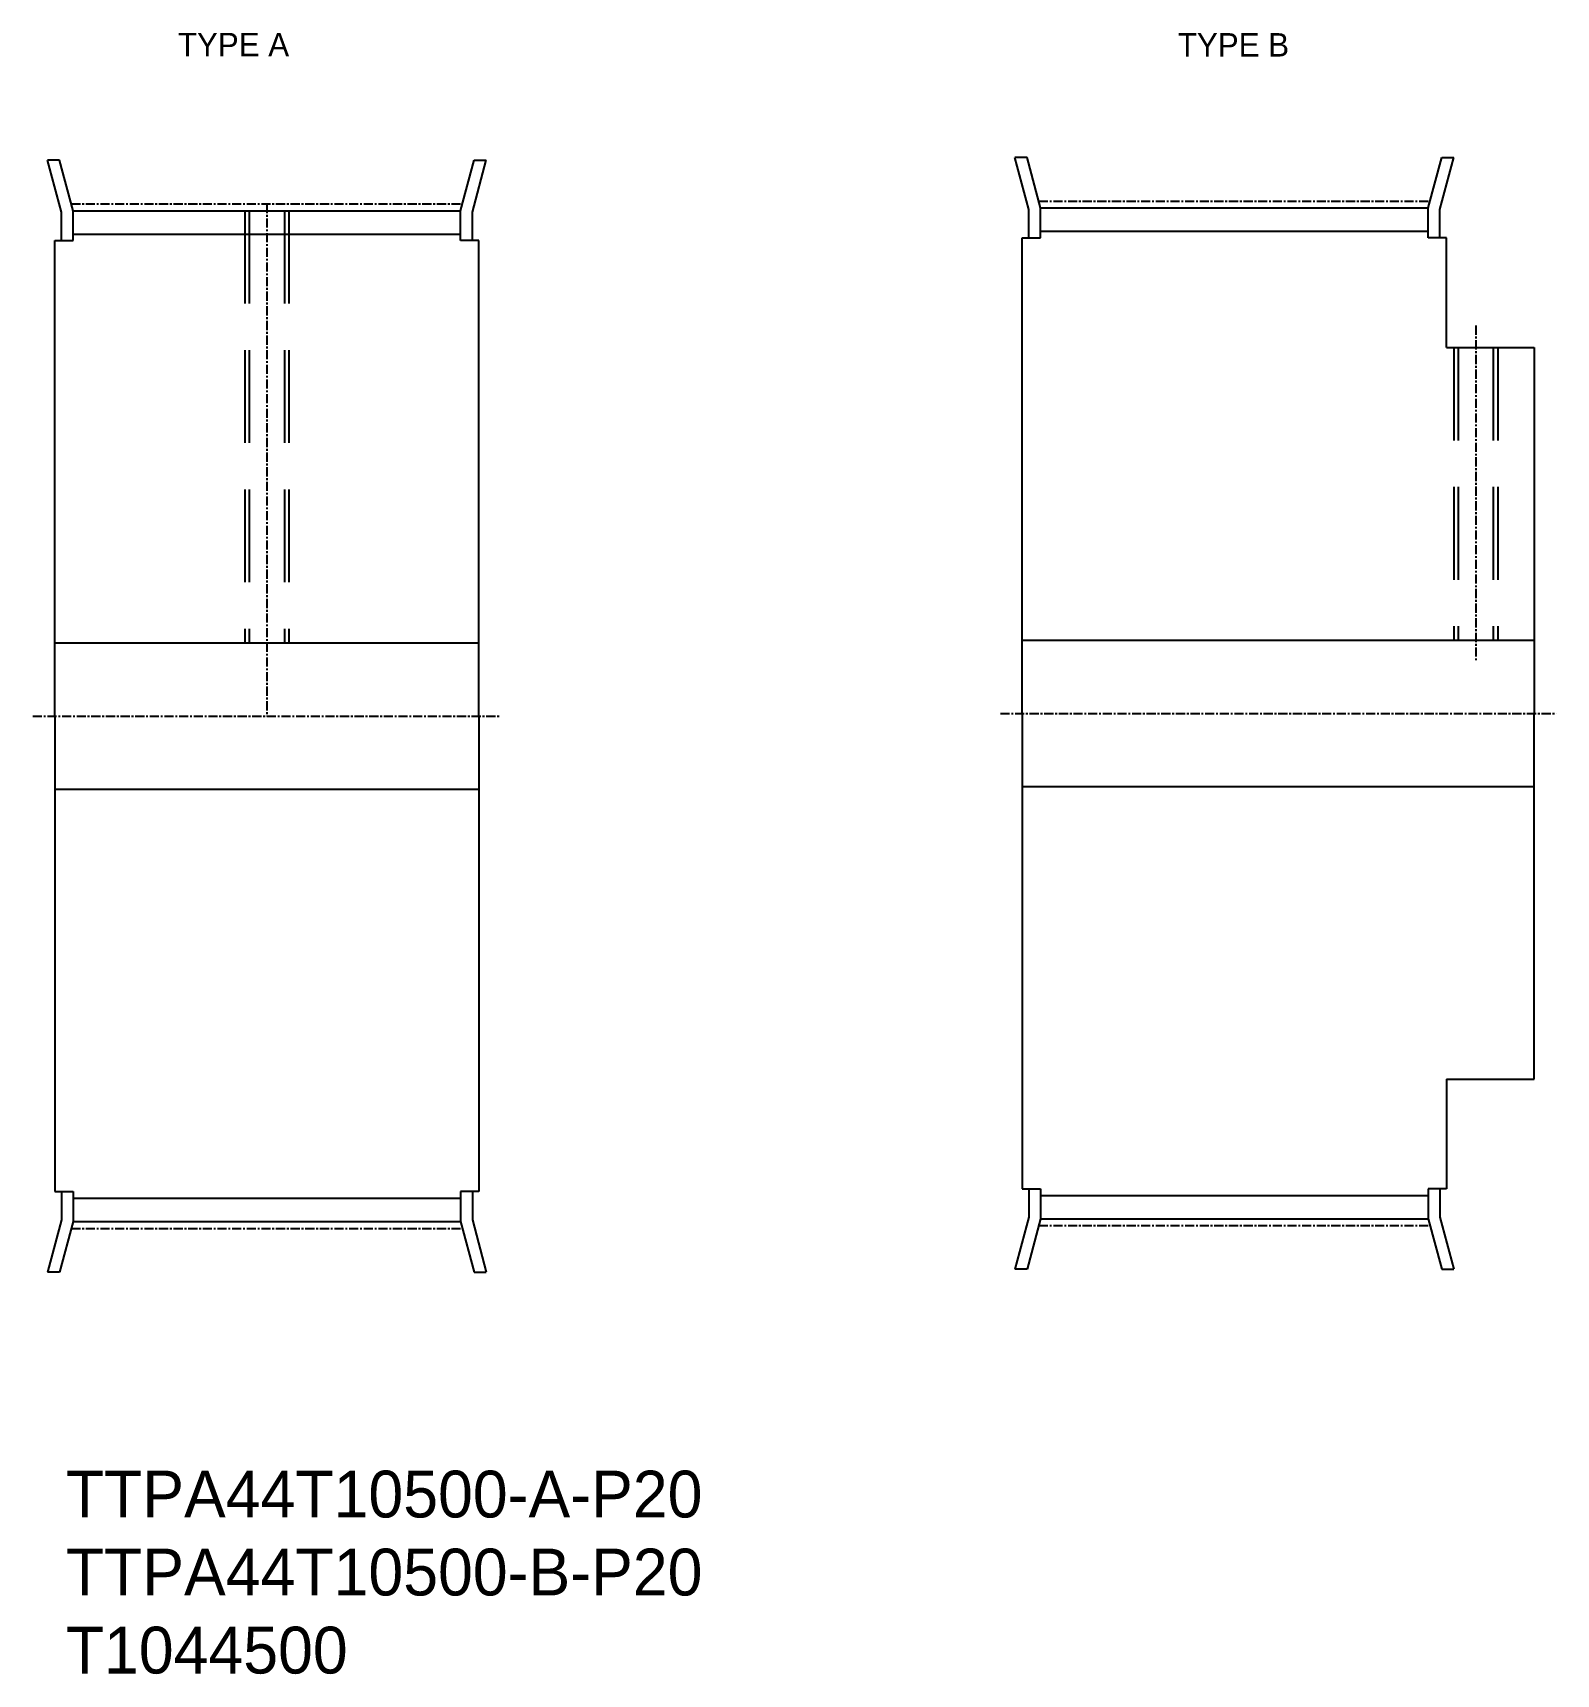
# Model space of a CAD drawing. Extents: x -302 to -94, y -60 to 164.
import ezdxf

# ---------------------------------------------------------------- set-up
doc = ezdxf.new("R2010")
doc.units = 0
doc.linetypes.add('CENTER', pattern=[2, 1.25, -0.25, 0.25, -0.25])
doc.linetypes.add('DASHED', pattern=[19.05, 12.7, -6.35])
doc.layers.get('0').update_dxf_attribs({"linetype": 'CONTINUOUS'})
doc.layers.add('CENTER', color=1, linetype='CENTER')

# ---------------------------------------------------------------- blocks, each defined once
blk = doc.blocks.new('*U2')
at = {"color": 7, "linetype": 'CONTINUOUS'}
for s, p in [('TTPA44T10500-A-P20', (-297.81, -38.61)), ('TTPA44T10500-B-P20', (-297.81, -49.27)), ('T1044500', (-297.81, -59.94))]:
    blk.add_text(s, height=6.4, dxfattribs=at).set_placement(p)

msp = doc.modelspace()

# ---------------------------------------------------------------- linework, layer by layer
at = {"color": 7, "linetype": 'CONTINUOUS'}
for p, q in [((-298.42, 139.83), (-300.32, 146.94)), ((-298.67, 146.94), (-300.32, 146.94)), ((-296.82, 140.04), (-298.67, 146.94)), ((-243.82, 140.04), (-241.97, 146.94)), ((-242.22, 139.83), (-240.31, 146.94)), ((-241.97, 146.94), (-240.31, 146.94)), ((-166.12, 140.21), (-168.03, 147.32)), ((-166.37, 147.32), (-168.03, 147.32)), ((-164.52, 140.42), (-166.37, 147.32)), ((-111.52, 140.42), (-109.67, 147.32)), ((-109.92, 140.21), (-108.02, 147.32)), ((-109.67, 147.32), (-108.02, 147.32)), ((-298.42, 135.94), (-298.42, 139.83)), ((-296.82, 140.04), (-243.82, 140.04)), ((-296.82, 135.94), (-296.82, 140.04)), ((-243.82, 135.94), (-243.82, 140.04)), ((-242.22, 135.94), (-242.22, 139.83)), ((-166.12, 136.32), (-166.12, 140.21)), ((-164.52, 140.42), (-111.52, 140.42)), ((-164.52, 136.32), (-164.52, 140.42)), ((-111.52, 136.32), (-111.52, 140.42)), ((-109.92, 136.32), (-109.92, 140.21)), ((-164.52, 137.22), (-111.52, 137.22)), ((-299.32, 70.94), (-299.32, 135.94)), ((-299.32, 135.94), (-296.82, 135.94)), ((-296.82, 136.84), (-243.82, 136.84)), ((-241.32, 135.94), (-243.82, 135.94)), ((-241.32, 70.94), (-241.32, 135.94)), ((-167.02, 71.32), (-167.02, 136.32)), ((-167.02, 136.32), (-164.52, 136.32)), ((-109.02, 136.32), (-111.52, 136.32)), ((-109.02, 121.32), (-109.02, 136.32)), ((-109.02, 121.32), (-97.02, 121.32)), ((-97.02, 121.32), (-97.02, 71.32)), ((-299.32, 80.94), (-241.32, 80.94)), ((-167.02, 81.32), (-97.02, 81.32)), ((-299.32, 70.94), (-299.32, 5.94)), ((-241.32, 70.94), (-241.32, 5.94)), ((-167.02, 71.32), (-167.02, 6.32)), ((-97.02, 21.32), (-97.02, 71.32)), ((-299.32, 60.94), (-241.32, 60.94)), ((-167.02, 61.32), (-97.02, 61.32)), ((-109.02, 21.32), (-97.02, 21.32)), ((-109.02, 21.32), (-109.02, 6.32)), ((-299.32, 5.94), (-296.82, 5.94)), ((-298.42, 5.94), (-298.42, 2.06)), ((-296.82, 5.94), (-296.82, 1.84)), ((-296.82, 5.04), (-243.82, 5.04)), ((-243.82, 5.94), (-243.82, 1.84)), ((-241.32, 5.94), (-243.82, 5.94)), ((-242.22, 5.94), (-242.22, 2.06)), ((-167.02, 6.32), (-164.52, 6.32)), ((-166.12, 6.32), (-166.12, 2.43)), ((-164.52, 6.32), (-164.52, 2.22)), ((-164.52, 5.42), (-111.52, 5.42)), ((-111.52, 6.32), (-111.52, 2.22)), ((-109.02, 6.32), (-111.52, 6.32)), ((-109.92, 6.32), (-109.92, 2.43)), ((-166.12, 2.43), (-168.03, -4.68)), ((-109.92, 2.43), (-108.02, -4.68)), ((-298.42, 2.06), (-300.32, -5.06)), ((-296.82, 1.84), (-298.67, -5.06)), ((-296.82, 1.84), (-243.82, 1.84)), ((-243.82, 1.84), (-241.97, -5.06)), ((-242.22, 2.06), (-240.31, -5.06)), ((-164.52, 2.22), (-166.37, -4.68)), ((-164.52, 2.22), (-111.52, 2.22)), ((-111.52, 2.22), (-109.67, -4.68)), ((-298.67, -5.06), (-300.32, -5.06)), ((-241.97, -5.06), (-240.31, -5.06)), ((-166.37, -4.68), (-168.03, -4.68)), ((-109.67, -4.68), (-108.02, -4.68))]:
    msp.add_line(p, q, dxfattribs=at)
at = {"color": 3, "linetype": 'DASHED'}
for p, q in [((-273.32, 140.04), (-273.32, 80.94)), ((-272.72, 140.04), (-272.72, 80.94)), ((-267.92, 140.04), (-267.92, 80.94)), ((-267.32, 140.04), (-267.32, 80.94)), ((-108.02, 121.32), (-108.02, 81.32)), ((-107.42, 121.32), (-107.42, 81.32)), ((-102.62, 121.32), (-102.62, 81.32)), ((-102.02, 121.32), (-102.02, 81.32))]:
    msp.add_line(p, q, dxfattribs=at)
at = {"layer": 'CENTER', "color": 1, "linetype": 'CENTER'}
for p, q in [((-297.07, 140.97), (-243.57, 140.97)), ((-270.32, 140.97), (-270.32, 70.94)), ((-164.77, 141.35), (-111.27, 141.35)), ((-105.02, 124.32), (-105.02, 78.32)), ((-302.32, 70.94), (-238.32, 70.94)), ((-170.02, 71.32), (-94.02, 71.32)), ((-297.07, 0.91), (-243.57, 0.91)), ((-164.77, 1.29), (-111.27, 1.29))]:
    msp.add_line(p, q, dxfattribs=at)

# ---------------------------------------------------------------- block references
at = {"color": 7, "linetype": 'CONTINUOUS'}
msp.add_blockref('*U2', (0, 0), dxfattribs=at)

# ---------------------------------------------------------------- texts
for s, p in [('TYPE A', (-282.49, 161.15)), ('TYPE B', (-145.76, 161.11))]:
    msp.add_text(s, height=3.2, dxfattribs=at).set_placement(p)

doc.saveas('drawing.dxf')
